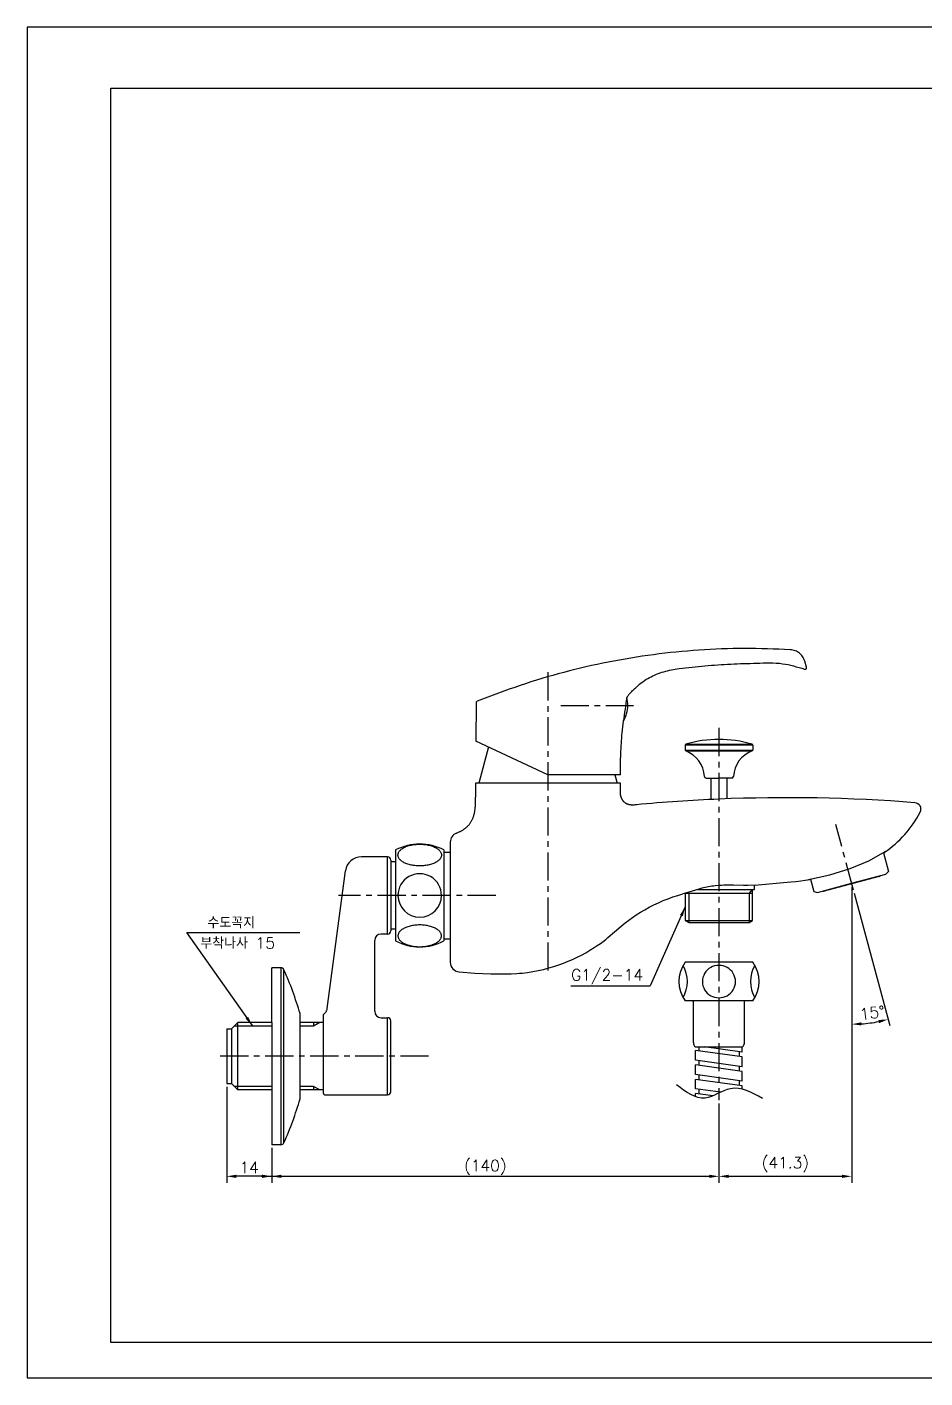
# Model space of a CAD drawing. Extents: x 10556 to 11150, y -5808 to -5388.
# Drawn here: x 10555.9 to 10835, y -5808.1 to -5388.1 of the extents above; entities that cross this region are included whole.
import ezdxf

# ---------------------------------------------------------------- set-up
doc = ezdxf.new("R2010")
doc.units = 0
doc.header["$LTSCALE"] = 7
doc.header["$MEASUREMENT"] = 0
doc.linetypes.add('CENTER', pattern=[2, 1.25, -0.25, 0.25, -0.25])
doc.layers.get('0').update_dxf_attribs({"color": 2, "linetype": 'CONTINUOUS'})
doc.layers.get('Defpoints').update_dxf_attribs({"linetype": 'CONTINUOUS'})
for name, color, linetype in [('08_ALL_FEATURES', 7, 'CONTINUOUS'), ('CL', 1, 'CENTER'), ('D', 2, 'CONTINUOUS'), ('DIM', 2, 'CONTINUOUS'), ('DWG', 7, 'CONTINUOUS'), ('Make2D 표시선', 7, 'CONTINUOUS'), ('TXT', 4, 'CONTINUOUS')]:
    doc.layers.add(name, color=color, linetype=linetype)
doc.styles.add('GHS', font='ROMANS.shx', dxfattribs={"bigfont": 'GHS.shx'})
doc.dimstyles.new('STANDARD$0', dxfattribs={"dimscale": 0, "dimtxt": 3.5, "dimasz": 3, "dimexe": 2, "dimexo": 1, "dimgap": 1, "dimtad": 3, "dimtoh": 1, "dimdec": 4, "dimdsep": 46, "dimtxsty": 'GHS', "dimcen": 2.5, "dimclrd": 256, "dimclre": 256, "dimclrt": 256, "dimadec": 0, "dimazin": 2, "dimtfac": 0.6, "dimtdec": 4, "dimtix": 1, "dimtmove": 2, "dimatfit": 3, "dimfxl": 0, "dimtolj": 1, "dimarcsym": 0})
doc.dimstyles.new('STANDARD$7', dxfattribs={"dimtxt": 3.5, "dimasz": 3, "dimexe": 1, "dimexo": 1, "dimgap": 1, "dimtad": 1, "dimdec": 4, "dimzin": 0, "dimdsep": 46, "dimtxsty": 'GHS', "dimcen": 1, "dimclrd": 256, "dimclre": 256, "dimclrt": 2, "dimadec": 4, "dimazin": 0, "dimtfac": 1, "dimtdec": 4, "dimtmove": 2, "dimatfit": 2, "dimfxl": 0, "dimtolj": 1, "dimtzin": 0, "dimlwd": -1, "dimlwe": -1, "dimarcsym": 0})

# ---------------------------------------------------------------- blocks, each defined once
blk = doc.blocks.new('*D19')
at = {"layer": 'Defpoints', "color": 0}
for p in [(10617.95, -5716.57), (10631.95, -5735.57), (10617.95, -5745.39)]:
    blk.add_point(p, dxfattribs=at)
at = {"layer": 'DIM'}
for p, q in [((10617.95, -5717.57), (10617.95, -5747.39)), ((10631.95, -5736.57), (10631.95, -5747.39)), ((10628.95, -5745.39), (10620.95, -5745.39))]:
    blk.add_line(p, q, dxfattribs=at)
for points in [[(10620.95, -5744.89), (10620.95, -5745.89), (10617.95, -5745.39)], [(10628.95, -5744.89), (10628.95, -5745.89), (10631.95, -5745.39)]]:
    blk.add_solid(points, dxfattribs=at)
at = {"layer": 'DIM', "insert": (10624.95, -5742.64), "char_height": 3.5, "attachment_point": 5, "style": 'GHS'}
blk.add_mtext('\\A1;14', dxfattribs=at)

msp = doc.modelspace()

# ---------------------------------------------------------------- linework, layer by layer
at = {"color": 7, "linetype": 'Continuous'}
for p, q in [((10670.45195, -5643.9414), (10670.45195, -5672.20798)), ((10685.45182, -5643.94131), (10685.45182, -5672.20805))]:
    msp.add_line(p, q, dxfattribs=at)
at = {"color": 7}
msp.add_line((10687.44302, -5649.21529), (10687.44302, -5666.93458), dxfattribs=at)
at = {"linetype": 'Continuous'}
msp.add_lwpolyline([(10555.88915, -5808.08533), (11149.88915, -5808.08533), (11149.88915, -5388.08533), (10555.88915, -5388.08533)], close=True, dxfattribs=at)
at = {"color": 7, "linetype": 'Continuous'}
for points in [[(10677.95195, -5648.89925), (10677.56468, -5648.89362), (10677.18113, -5648.87719), (10676.80131, -5648.84996), (10676.424, -5648.81178), (10676.05042, -5648.76281), (10675.68419, -5648.70351), (10675.32544, -5648.63381), (10674.97405, -5648.55381), (10674.63333, -5648.46422), (10674.30283, -5648.36467), (10673.98302, -5648.25554), (10673.67857, -5648.13878), (10673.3902, -5648.01427), (10673.1172, -5647.88211), (10672.86218, -5647.74466), (10672.62609, -5647.60233), (10672.40798, -5647.45469), (10672.20763, -5647.30288), (10672.02497, -5647.14701), (10671.86007, -5646.98697), (10671.71299, -5646.82361), (10671.58354, -5646.65684), (10671.47191, -5646.48673), (10671.37863, -5646.31443), (10671.3037, -5646.13983), (10671.24712, -5645.96301), (10671.20935, -5645.78541), (10671.19054, -5645.60695), (10671.19054, -5645.4277), (10671.20935, -5645.24925), (10671.24712, -5645.07163), (10671.3037, -5644.89482), (10671.37862, -5644.72021), (10671.47191, -5644.54791), (10671.58354, -5644.37782), (10671.71298, -5644.21105), (10671.86007, -5644.04768), (10672.02497, -5643.88763), (10672.20763, -5643.73176), (10672.40797, -5643.57995), (10672.62608, -5643.43232), (10672.86217, -5643.28998), (10673.11719, -5643.15253), (10673.39019, -5643.02038), (10673.67857, -5642.89586), (10673.98301, -5642.7791), (10674.30283, -5642.66998), (10674.63332, -5642.57042), (10674.97404, -5642.48084), (10675.32543, -5642.40082), (10675.68419, -5642.33113), (10676.05041, -5642.27183), (10676.42399, -5642.22285), (10676.8013, -5642.18468), (10677.18112, -5642.15744), (10677.56467, -5642.14102), (10677.95194, -5642.13538)], [(10677.95194, -5642.13538), (10678.3392, -5642.14102), (10678.72274, -5642.15744), (10679.10257, -5642.18467), (10679.47987, -5642.22285), (10679.85346, -5642.27182), (10680.21968, -5642.33112), (10680.57844, -5642.40082), (10680.92983, -5642.48083), (10681.27054, -5642.57041), (10681.60104, -5642.66997), (10681.92085, -5642.77909), (10682.2253, -5642.89585), (10682.51367, -5643.02037), (10682.78669, -5643.15252), (10683.04171, -5643.28997), (10683.2778, -5643.43231), (10683.4959, -5643.57994), (10683.69624, -5643.73175), (10683.8789, -5643.88762), (10684.0438, -5644.04766), (10684.19088, -5644.21103), (10684.32033, -5644.3778), (10684.43196, -5644.5479), (10684.52525, -5644.7202), (10684.60017, -5644.8948), (10684.65675, -5645.07162), (10684.69453, -5645.24923), (10684.71333, -5645.42768), (10684.71333, -5645.60694), (10684.69453, -5645.7854), (10684.65675, -5645.963), (10684.60017, -5646.13981), (10684.52525, -5646.31442), (10684.43196, -5646.48672), (10684.32033, -5646.65682), (10684.19089, -5646.8236), (10684.04381, -5646.98695), (10683.8789, -5647.147), (10683.69624, -5647.30287), (10683.4959, -5647.45468), (10683.2778, -5647.60232), (10683.04171, -5647.74465), (10682.78669, -5647.8821), (10682.51368, -5648.01426), (10682.2253, -5648.13878), (10681.92086, -5648.25553), (10681.60104, -5648.36466), (10681.27055, -5648.46421), (10680.92984, -5648.5538), (10680.57844, -5648.63381), (10680.21969, -5648.7035), (10679.85346, -5648.7628), (10679.47988, -5648.81178), (10679.10257, -5648.84995), (10678.72275, -5648.87719), (10678.33921, -5648.89362), (10677.95195, -5648.89925)], [(10677.95195, -5667.25012), (10677.56469, -5667.25575), (10677.18114, -5667.27218), (10676.80132, -5667.29941), (10676.42401, -5667.33759), (10676.05043, -5667.38657), (10675.6842, -5667.44586), (10675.32545, -5667.51556), (10674.97406, -5667.59557), (10674.63334, -5667.68516), (10674.30284, -5667.7847), (10673.98303, -5667.89383), (10673.67858, -5668.01059), (10673.39021, -5668.1351), (10673.11721, -5668.26726), (10672.86219, -5668.40471), (10672.6261, -5668.54704), (10672.40799, -5668.69469), (10672.20765, -5668.84649), (10672.02499, -5669.00236), (10671.86008, -5669.16241), (10671.713, -5669.32577), (10671.58356, -5669.49254), (10671.47192, -5669.66264), (10671.37864, -5669.83495), (10671.30371, -5670.00955), (10671.24713, -5670.18637), (10671.20936, -5670.36397), (10671.19055, -5670.54243), (10671.19055, -5670.72168), (10671.20936, -5670.90013), (10671.24713, -5671.07774), (10671.30371, -5671.25456), (10671.37864, -5671.42916), (10671.47192, -5671.60147), (10671.58356, -5671.77156), (10671.713, -5671.93833), (10671.86008, -5672.1017), (10672.02499, -5672.26175), (10672.20765, -5672.41762), (10672.40799, -5672.56942), (10672.6261, -5672.71705), (10672.86219, -5672.8594), (10673.11721, -5672.99685), (10673.39021, -5673.129), (10673.67858, -5673.25352), (10673.98303, -5673.37028), (10674.30284, -5673.4794), (10674.63334, -5673.57895), (10674.97406, -5673.66853), (10675.32545, -5673.74855), (10675.6842, -5673.81825), (10676.05043, -5673.87754), (10676.42401, -5673.92652), (10676.80132, -5673.9647), (10677.18114, -5673.99193), (10677.56469, -5674.00835), (10677.95195, -5674.01399)], [(10677.95195, -5674.01399), (10678.33922, -5674.00835), (10678.72276, -5673.99193), (10679.10258, -5673.9647), (10679.47989, -5673.92652), (10679.85347, -5673.87754), (10680.2197, -5673.81825), (10680.57845, -5673.74855), (10680.92985, -5673.66853), (10681.27056, -5673.57895), (10681.60105, -5673.4794), (10681.92087, -5673.37028), (10682.22532, -5673.25352), (10682.51369, -5673.129), (10682.7867, -5672.99685), (10683.04172, -5672.8594), (10683.27781, -5672.71705), (10683.49591, -5672.56942), (10683.69625, -5672.41762), (10683.87891, -5672.26175), (10684.04382, -5672.1017), (10684.1909, -5671.93833), (10684.32034, -5671.77156), (10684.43198, -5671.60147), (10684.52526, -5671.42916), (10684.60019, -5671.25456), (10684.65677, -5671.07774), (10684.69455, -5670.90013), (10684.71335, -5670.72168), (10684.71335, -5670.54243), (10684.69455, -5670.36397), (10684.65677, -5670.18637), (10684.60019, -5670.00955), (10684.52526, -5669.83495), (10684.43198, -5669.66264), (10684.32034, -5669.49254), (10684.1909, -5669.32577), (10684.04382, -5669.16241), (10683.87891, -5669.00236), (10683.69625, -5668.84649), (10683.49591, -5668.69469), (10683.27781, -5668.54704), (10683.04172, -5668.40471), (10682.7867, -5668.26726), (10682.51369, -5668.1351), (10682.22532, -5668.01059), (10681.92087, -5667.89383), (10681.60105, -5667.7847), (10681.27056, -5667.68516), (10680.92985, -5667.59557), (10680.57845, -5667.51556), (10680.2197, -5667.44586), (10679.85347, -5667.38657), (10679.47989, -5667.33759), (10679.10258, -5667.29941), (10678.72276, -5667.27218), (10678.33922, -5667.25575), (10677.95195, -5667.25012)]]:
    msp.add_lwpolyline(points, dxfattribs=at)
for radius, start, end in [(16, 62.0473355, 117.9531869), (6.76387, 0.0000613, 180.0000614), (6.76387, 180, 0), (16, 242.0468131, 297.9526645)]:
    msp.add_arc((10677.95195, -5658.07469), radius, start, end, dxfattribs=at)
at = {"layer": '08_ALL_FEATURES', "color": 7, "linetype": 'Continuous'}
for p, q in [((10817.55076, -5647.33135), (10822.81095, -5644.35452)), ((10811.70547, -5649.71496), (10817.55076, -5647.33135)), ((10798.74959, -5653.14249), (10805.41939, -5651.67885)), ((10805.41939, -5651.67885), (10811.70547, -5649.71496))]:
    msp.add_line(p, q, dxfattribs=at)
at = {"layer": 'CL'}
for p, q in [((10717.80902, -5588.68532), (10717.80902, -5682.77043)), ((10721.77738, -5599.03229), (10744.38424, -5599.03229)), ((10770.95343, -5605.99945), (10770.95343, -5721.71496)), ((10812.76404, -5656.41245), (10807.30296, -5636.03141)), ((10701.58989, -5658.07469), (10652.70987, -5658.07469)), ((10680.67633, -5708.07469), (10615.95195, -5708.07469))]:
    msp.add_line(p, q, dxfattribs=at)
at = {"layer": 'D', "color": 0}
for p, q in [((10667.95195, -5670.07469), (10667.95195, -5646.07473)), ((10668.95172, -5647.07468), (10668.95172, -5647.57469)), ((10668.95172, -5647.57469), (10668.95172, -5668.57469)), ((10668.95195, -5668.57469), (10668.95195, -5669.07469)), ((10634.80914, -5680.57469), (10634.80914, -5735.57469)), ((10635.7202, -5734.98697), (10635.7202, -5681.16241)), ((10621.42945, -5718.55219), (10621.42945, -5697.59719)), ((10647.95195, -5697.59719), (10647.95195, -5718.55219)), ((10667.95195, -5720.07469), (10667.95195, -5696.07469)), ((10619.45195, -5699.57469), (10619.45195, -5716.57469))]:
    msp.add_line(p, q, dxfattribs=at)
at = {"layer": 'D'}
for p, q in [((10761.60343, -5657.45994), (10761.32458, -5657.16316)), ((10780.30343, -5657.45994), (10781.43093, -5656.25994)), ((10761.60343, -5657.45994), (10761.60343, -5666.45994)), ((10780.30343, -5657.45994), (10780.30343, -5666.45994)), ((10605.60943, -5669.62268), (10640.69674, -5669.62268)), ((10724.87542, -5686.14312), (10749.60047, -5686.14312))]:
    msp.add_line(p, q, dxfattribs=at)
at = {"layer": 'D', "color": 7}
for p, q in [((10634.80914, -5680.57469), (10631.95195, -5680.57469)), ((10631.95195, -5697.57469), (10631.95195, -5680.57469)), ((10631.95195, -5697.59719), (10631.95195, -5735.57469)), ((10634.80914, -5735.57469), (10631.95195, -5735.57469))]:
    msp.add_line(p, q, dxfattribs=at)
for centre, radius, start, end in [((10634.80914, -5681.57469), 1, 24.3479703, 90), ((10544.61436, -5722.39014), 100, 16.0025844, 24.3479703), ((10639.77804, -5695.09775), 1, 0, 16.0025844), ((10544.61436, -5693.75924), 100, 335.6520297, 343.9974156), ((10639.77804, -5721.05163), 1, 343.9974156, 0), ((10634.80914, -5734.57469), 1, 270, 335.6520297)]:
    msp.add_arc(centre, radius, start, end, dxfattribs=at)
at = {"layer": 'D'}
msp.add_spline([(10784.53479, -5721.16504), (10774.49438, -5718.14795), (10766.65938, -5721.049), (10757.77971, -5716.98752)], degree=3, dxfattribs=at)
at = {"layer": 'DIM'}
for p, q in [((10760.67087, -5611.0126), (10781.23599, -5611.0126)), ((10781.45338, -5611.30101), (10760.45348, -5611.301)), ((10760.45348, -5612.86612), (10781.45338, -5612.86612)), ((10760.64628, -5613.14632), (10781.26058, -5613.14632)), ((10812.2464, -5655.4806), (10812.2464, -5747.39437)), ((10813.02286, -5657.37838), (10824.05259, -5698.54191)), ((10760.47593, -5665.80898), (10781.43093, -5665.80898)), ((10770.95343, -5722.71496), (10770.95343, -5747.39437)), ((10770.95343, -5722.8176), (10770.95343, -5747.39437)), ((10628.75182, -5745.39437), (10767.95343, -5745.39437)), ((10773.95343, -5745.39437), (10809.2464, -5745.39437))]:
    msp.add_line(p, q, dxfattribs=at)
msp.add_arc((10812.2464, -5654.4806), 43.61562, 273.9417354, 281.0582646, dxfattribs=at)
for points in [[(10815.26182, -5698.49275), (10815.22743, -5697.49335), (10812.2464, -5698.09622)], [(10820.49946, -5696.79927), (10820.72491, -5697.77353), (10823.53495, -5696.61006)], [(10634.95195, -5744.89437), (10634.95195, -5745.89437), (10631.95195, -5745.39437)], [(10767.95343, -5744.89437), (10767.95343, -5745.89437), (10770.95343, -5745.39437)], [(10773.95343, -5744.89437), (10773.95343, -5745.89437), (10770.95343, -5745.39437)], [(10809.2464, -5744.89437), (10809.2464, -5745.89437), (10812.2464, -5745.39437)]]:
    msp.add_solid(points, dxfattribs=at)
at = {"layer": 'DWG', "color": 7, "linetype": 'Continuous'}
for p, q in [((10798.1897, -5587.09465), (10797.62561, -5585.22283)), ((10695.50957, -5598.1767), (10695.40565, -5610.08299)), ((10717.80902, -5620.52985), (10695.40565, -5610.08299)), ((10740.31403, -5620.53229), (10717.80902, -5620.53229)), ((10781.45343, -5678.828), (10760.45343, -5678.828)), ((10781.45343, -5690.828), (10760.45343, -5690.828)), ((10762.70343, -5690.828), (10763.00343, -5690.828)), ((10763.00343, -5703.81337), (10763.00343, -5690.828)), ((10778.90343, -5703.81337), (10778.90343, -5690.828)), ((10763.70343, -5705.128), (10764.70343, -5705.128)), ((10778.20343, -5708.2782), (10763.70343, -5706.24036)), ((10763.70343, -5709.26984), (10763.70343, -5706.24036)), ((10764.70343, -5705.128), (10778.20343, -5705.128)), ((10764.70343, -5705.128), (10764.70343, -5706.3809)), ((10778.20343, -5706.79768), (10766.32306, -5705.128)), ((10777.20343, -5706.65714), (10777.20343, -5708.13766)), ((10778.20343, -5706.79768), (10778.20343, -5705.128)), ((10778.20343, -5711.30768), (10763.70343, -5709.26984)), ((10778.20343, -5712.7882), (10763.70343, -5710.75036)), ((10763.70343, -5713.77984), (10763.70343, -5710.75036)), ((10764.70343, -5709.41038), (10764.70343, -5710.8909)), ((10777.20343, -5711.16714), (10777.20343, -5712.64766)), ((10778.20343, -5711.30768), (10778.20343, -5708.2782)), ((10778.20343, -5715.81768), (10763.70343, -5713.77984)), ((10778.20343, -5717.2982), (10763.70343, -5715.26036)), ((10763.70343, -5718.15689), (10763.70343, -5715.26036)), ((10764.70343, -5713.88616), (10764.70343, -5715.4009)), ((10777.20343, -5715.64292), (10777.20343, -5717.15766)), ((10778.20343, -5715.81768), (10778.20343, -5712.7882)), ((10771.47697, -5719.24939), (10763.70343, -5718.15689)), ((10769.02489, -5720.38529), (10763.70343, -5719.63741)), ((10763.70343, -5720.63382), (10763.70343, -5719.63741)), ((10764.70343, -5718.26321), (10764.70343, -5719.77795)), ((10778.20343, -5718.31944), (10778.20343, -5717.2982))]:
    msp.add_line(p, q, dxfattribs=at)
at = {"layer": 'DWG'}
for p, q in [((10699.31673, -5611.90675), (10696.30886, -5623.13229)), ((10760.45343, -5611.30101), (10760.45343, -5612.86611)), ((10781.45343, -5611.30101), (10781.45343, -5612.86611)), ((10738.61219, -5620.53229), (10739.30886, -5623.13229)), ((10766.94029, -5621.5753), (10770.95343, -5621.5753)), ((10768.45343, -5621.5753), (10768.45343, -5628.23361)), ((10774.96657, -5621.5753), (10770.95343, -5621.5753)), ((10773.45343, -5621.5753), (10773.45343, -5628.02283)), ((10685.45182, -5644.23034), (10685.45182, -5658.07469)), ((10685.45182, -5644.57469), (10687.45182, -5644.57469)), ((10822.06895, -5644.77443), (10823.63632, -5650.62391)), ((10667.95195, -5646.07469), (10659.82806, -5646.07469)), ((10670.45195, -5647.57469), (10668.95195, -5647.57469)), ((10649.1534, -5693.1938), (10654.87214, -5650.41222)), ((10799.42484, -5652.99431), (10800.4541, -5656.83557)), ((10820.79484, -5652.19005), (10803.69796, -5656.77115)), ((10812.19464, -5654.28742), (10822.81982, -5651.44041)), ((10823.63632, -5650.62391), (10822.81982, -5651.44041)), ((10760.47593, -5657.39741), (10760.47593, -5665.80898)), ((10764.25122, -5656.25994), (10781.95343, -5656.25994)), ((10781.43093, -5665.80898), (10781.43093, -5656.25994)), ((10781.95343, -5656.25994), (10781.95343, -5654.84818)), ((10800.4541, -5656.83557), (10801.56945, -5657.13443)), ((10801.56945, -5657.13443), (10812.19464, -5654.28742)), ((10685.45182, -5658.07469), (10685.45182, -5671.91904)), ((10770.95343, -5657.45994), (10760.47605, -5657.45994)), ((10781.43081, -5657.45994), (10770.95343, -5657.45994)), ((10670.45195, -5668.57469), (10668.95195, -5668.57469)), ((10760.47593, -5665.80898), (10761.60343, -5666.45994)), ((10761.60343, -5666.45994), (10780.30343, -5666.45994)), ((10780.30343, -5666.45994), (10781.43093, -5665.80898)), ((10663.95195, -5694.07469), (10663.95195, -5672.07469)), ((10667.95195, -5670.07469), (10665.95195, -5670.07469)), ((10685.45182, -5671.57469), (10687.45182, -5671.57469)), ((10640.77804, -5697.57469), (10640.77804, -5695.09775)), ((10647.95195, -5695.15107), (10647.95195, -5697.59719)), ((10619.45195, -5699.57469), (10621.42945, -5697.59719)), ((10631.95195, -5697.59719), (10621.42945, -5697.59719)), ((10647.95195, -5697.59719), (10640.77804, -5697.59719)), ((10640.77804, -5721.05163), (10640.77804, -5697.59719)), ((10644.95195, -5697.59719), (10644.95195, -5698.72469)), ((10665.95195, -5696.07469), (10667.95195, -5696.07469)), ((10668.95195, -5719.07469), (10668.95195, -5697.07469)), ((10617.95195, -5699.57469), (10619.45195, -5699.57469)), ((10617.95195, -5699.57469), (10617.95195, -5716.57469)), ((10668.95195, -5714.87469), (10668.95195, -5701.27469)), ((10617.95195, -5716.57469), (10619.45195, -5716.57469)), ((10619.45195, -5716.57469), (10621.42945, -5718.55219)), ((10631.95195, -5718.55219), (10621.42945, -5718.55219)), ((10647.95195, -5718.55219), (10640.77804, -5718.55219)), ((10644.95195, -5717.42469), (10644.95195, -5718.55219)), ((10647.95195, -5718.55219), (10647.95195, -5719.07469)), ((10648.90333, -5720.07469), (10667.95195, -5720.07469))]:
    msp.add_line(p, q, dxfattribs=at)
at = {"layer": 'DWG', "color": 2}
for p, q in [((10631.95195, -5698.72469), (10620.30195, -5698.72469)), ((10644.95195, -5698.72469), (10640.77804, -5698.72469)), ((10646.90484, -5697.59719), (10644.95195, -5698.72469)), ((10631.95195, -5717.42469), (10620.30195, -5717.42469)), ((10644.95195, -5717.42469), (10640.77804, -5717.42469)), ((10646.90484, -5718.55219), (10644.95195, -5717.42469))]:
    msp.add_line(p, q, dxfattribs=at)
at = {"layer": 'DWG'}
msp.add_lwpolyline([(10649.13412, -5693.30471), (10649.15187, -5693.20175), (10649.15378, -5693.18844)], dxfattribs=at)
at = {"layer": 'DWG', "color": 7, "linetype": 'Continuous'}
for centre, radius, start, end in [((11154.78847, -5658.69146), 417.15556, 171.439117, 172.4394518), ((10768.45343, -5684.828), 10, 143.0916597, 216.8698976), ((10751.13292, -5684.828), 10, 330, 30), ((10770.83567, -5684.84949), 5.02287, 88.6565884, 271.3434116), ((10771.07119, -5684.84949), 5.02287, 268.6565884, 91.3434116), ((10790.77394, -5684.828), 10, 150, 210), ((10773.45343, -5684.828), 10, 323.1301024, 36.8824965), ((10764.50275, -5703.85871), 1.5, 178.2676347, 237.8), ((10777.40412, -5703.85871), 1.5, 302.2, 1.7323653)]:
    msp.add_arc(centre, radius, start, end, dxfattribs=at)
at = {"layer": 'DWG', "color": 7}
for start, end in [(0, 15.573953), (328.3046158, 0)]:
    msp.add_arc((10733.53092, -5599.03229), 9.08334, start, end, dxfattribs=at)
at = {"layer": 'DWG'}
for centre, radius, start, end in [((10760.75348, -5611.301), 0.3, 105.9836255, 180.0020382), ((10770.95343, -5647.0753), 37.5, 90, 105.9144444), ((10770.95343, -5647.0753), 37.5, 74.0855556, 90), ((10781.15338, -5611.301), 0.3, 359.9979618, 74.0163745), ((10760.75348, -5612.86612), 0.3, 180.000279, 249.0600735), ((10757.4326, -5621.5753), 9.02083, 3.0103536, 69.1298296), ((10784.47426, -5621.5753), 9.02083, 110.8701704, 176.9896464), ((10781.15338, -5612.86612), 0.3, 290.9399265, 359.999721), ((10766.94029, -5621.0753), 0.5, 183.0103536, 270), ((10774.96657, -5621.0753), 0.5, 270, 356.9896464), ((10659.82806, -5651.07469), 5, 90, 172.3862384), ((10667.95173, -5647.07472), 0.99999, 0.0023185, 89.9873493), ((10820.66543, -5651.70709), 0.5, 285, 338.1301024), ((10803.56855, -5656.28819), 0.5, 231.8698976, 285), ((10667.95195, -5669.07469), 1, 270, 0), ((10665.95195, -5672.07469), 2, 90, 180), ((10665.95195, -5694.07469), 2, 180, 270), ((10667.95195, -5697.07469), 1, 0, 90), ((10667.95195, -5719.07469), 1, 270, 0)]:
    msp.add_arc(centre, radius, start, end, dxfattribs=at)
at = {"layer": 'DWG', "color": 7, "linetype": 'Continuous'}
for points in [[(10793.13322, -5581.67425), (10778.89844, -5581.28734), (10764.69, -5581.80604), (10750.56502, -5583.22404), (10736.55735, -5585.53596), (10722.73861, -5588.72868), (10709.13894, -5592.7951), (10695.8214, -5597.71782)], [(10797.62577, -5585.22278), (10796.93328, -5583.79632), (10795.93766, -5582.7419), (10794.68132, -5582.01755), (10793.13516, -5581.67436)], [(10758.58147, -5587.53529), (10766.5901, -5586.68195), (10774.63118, -5586.12322), (10782.68334, -5585.86307), (10790.7398, -5586.01971), (10797.53048, -5587.7052)], [(10744.82576, -5593.78229), (10745.4033, -5593.18937), (10749.33079, -5590.34465), (10753.81889, -5588.50098), (10758.58146, -5587.5353)], [(10797.53057, -5587.70524), (10797.70132, -5587.73882), (10797.83853, -5587.72237), (10798.05035, -5587.6061), (10798.18291, -5587.40406), (10798.21009, -5587.26857), (10798.1897, -5587.09465)], [(10695.8214, -5597.71782), (10695.596, -5597.90004), (10695.50957, -5598.1767)], [(10740.31403, -5620.53229), (10740.349, -5617.27628), (10740.45392, -5614.02175), (10740.62874, -5610.77024), (10740.87336, -5607.52326), (10741.25951, -5603.8047)]]:
    msp.add_spline(points, degree=3, dxfattribs=at)
msp.add_open_spline([(10742.28076, -5596.59358), (10742.3786, -5596.43347), (10742.63301, -5596.04689), (10743.07821, -5595.47037), (10743.59509, -5594.89799), (10744.07443, -5594.42927), (10744.45482, -5594.09027), (10744.69352, -5593.88971), (10744.80022, -5593.80304), (10744.82576, -5593.78229)], degree=3, knots=[5.118300946, 5.118300946, 5.118300946, 5.118300946, 5.681001277, 6.505332717, 7.300988877, 7.992738611, 8.515592535, 8.82922209, 8.927968796, 8.927968796, 8.927968796, 8.927968796], dxfattribs=at)
at = {"layer": 'DWG'}
for points, knots in [([(10649.13412, -5693.30471), (10649.11335, -5693.41937), (10649.06129, -5693.64711), (10648.92674, -5693.97153), (10648.74631, -5694.27226), (10648.53736, -5694.5535), (10648.30672, -5694.81652), (10648.10787, -5695.01219), (10647.98677, -5695.12069), (10647.95195, -5695.15107)], [0, 0, 0, 0, 0.12503091, 0.2497618915, 0.3751151818, 0.5004404989, 0.6253004244, 0.7500918291, 0.7996309698, 0.7996309698, 0.7996309698, 0.7996309698]), ([(10647.95195, -5719.0747), (10647.95195, -5719.15381), (10647.95272, -5719.30705), (10647.97307, -5719.52692), (10648.03262, -5719.72253), (10648.14058, -5719.88327), (10648.30047, -5719.99325), (10648.49679, -5720.05279), (10648.71779, -5720.07463), (10648.87216, -5720.07473), (10648.95195, -5720.07473)], [0, 0, 0, 0, 0.140156865, 0.271525169, 0.389909068, 0.498843491, 0.607783218, 0.726549888, 0.858627663, 1, 1, 1, 1])]:
    msp.add_open_spline(points, degree=3, knots=knots, dxfattribs=at)
at = {"layer": 'Make2D 표시선'}
for p, q in [((10717.80902, -5623.13229), (10695.30886, -5623.13229)), ((10695.30902, -5623.13229), (10695.30902, -5627.54404)), ((10696.30902, -5623.13229), (10695.30902, -5623.13229)), ((10740.30886, -5623.13229), (10717.80902, -5623.13229)), ((10740.30902, -5623.13229), (10739.30902, -5623.13229)), ((10740.30902, -5625.39844), (10740.30902, -5623.13229)), ((10687.45182, -5641.47657), (10687.45182, -5641.83212)), ((10687.45182, -5641.47657), (10687.45182, -5678.83647)), ((10822.33323, -5644.68092), (10822.07814, -5644.80871)), ((10797.7954, -5653.30472), (10799.21807, -5653.06318)), ((10799.42953, -5653.01184), (10799.21807, -5653.06318)), ((10761.23171, -5657.18862), (10759.70351, -5657.61079)), ((10782.20338, -5654.83132), (10779.88708, -5654.98751)), ((10781.95343, -5654.85255), (10793.28274, -5653.88965)), ((10793.28274, -5653.88965), (10794.8271, -5653.7172)), ((10794.8271, -5653.7172), (10796.36816, -5653.51765)), ((10796.36816, -5653.51765), (10797.7954, -5653.30472)), ((10749.27576, -5661.72813), (10750.70753, -5660.99647)), ((10750.70753, -5660.99647), (10752.14709, -5660.31859)), ((10752.14709, -5660.31859), (10753.60765, -5659.68715)), ((10753.60765, -5659.68715), (10755.11751, -5659.09104)), ((10755.11751, -5659.09104), (10756.64571, -5658.54366)), ((10756.64571, -5658.54366), (10758.16707, -5658.05266)), ((10758.16707, -5658.05266), (10759.70526, -5657.61031)), ((10741.84817, -5666.57304), (10742.91084, -5665.75395)), ((10742.91084, -5665.75395), (10744.04704, -5664.92905)), ((10744.04704, -5664.92905), (10745.20756, -5664.13873)), ((10745.20756, -5664.13873), (10746.52481, -5663.30084)), ((10746.52481, -5663.30084), (10747.86789, -5662.50491)), ((10747.86789, -5662.50491), (10749.27576, -5661.72813)), ((10736.4107, -5671.19047), (10740.5888, -5667.59689)), ((10740.5888, -5667.59689), (10741.84817, -5666.57304)), ((10732.1562, -5674.2798), (10733.13418, -5673.63629)), ((10733.13418, -5673.63629), (10734.09628, -5672.96931)), ((10734.09628, -5672.96931), (10734.92796, -5672.36079)), ((10734.92796, -5672.36079), (10735.74373, -5671.73114)), ((10735.74373, -5671.73114), (10736.4107, -5671.19047)), ((10724.05974, -5678.5401), (10725.45527, -5677.93411)), ((10725.45527, -5677.93411), (10726.83183, -5677.28632)), ((10726.83183, -5677.28632), (10728.19524, -5676.59345)), ((10728.19524, -5676.59345), (10729.53748, -5675.86027)), ((10729.53748, -5675.86027), (10730.85799, -5675.08848)), ((10730.85799, -5675.08848), (10732.1562, -5674.2798)), ((10690.18123, -5681.82422), (10695.04333, -5682.18914)), ((10695.04333, -5682.18914), (10700.02247, -5682.40669)), ((10700.02247, -5682.40669), (10702.52282, -5682.45655)), ((10702.52282, -5682.45655), (10704.64795, -5682.46177)), ((10704.64795, -5682.46177), (10706.39603, -5682.42419)), ((10706.39603, -5682.42419), (10708.14188, -5682.3332)), ((10708.14188, -5682.3332), (10708.96625, -5682.26776)), ((10708.96625, -5682.26776), (10709.78939, -5682.18766)), ((10709.78939, -5682.18766), (10711.43107, -5681.98556)), ((10711.43107, -5681.98556), (10713.09594, -5681.72511)), ((10713.09594, -5681.72511), (10714.75143, -5681.41079)), ((10714.75143, -5681.41079), (10716.3968, -5681.0428)), ((10716.3968, -5681.0428), (10718.02917, -5680.6209)), ((10718.02917, -5680.6209), (10719.63147, -5680.14951)), ((10719.63147, -5680.14951), (10721.21745, -5679.62579)), ((10721.21745, -5679.62579), (10722.64666, -5679.10407)), ((10722.64666, -5679.10407), (10724.05974, -5678.5401))]:
    msp.add_line(p, q, dxfattribs=at)
for points in [[(10689.38077, -5638.67415), (10689.79244, -5638.50954), (10690.19314, -5638.33384), (10690.38909, -5638.24163), (10690.58197, -5638.14642), (10690.77168, -5638.04813), (10690.95811, -5637.94671), (10691.14117, -5637.8421), (10691.32077, -5637.73425), (10691.49682, -5637.62312), (10691.66924, -5637.50868), (10691.83796, -5637.39088), (10692.00289, -5637.26971), (10692.16397, -5637.14514), (10692.32113, -5637.01715), (10692.47432, -5636.88573), (10692.62348, -5636.75087), (10692.76855, -5636.61258), (10692.90949, -5636.47084), (10693.04627, -5636.32568), (10693.17883, -5636.1771), (10693.30716, -5636.02512), (10693.43122, -5635.86976), (10693.55099, -5635.71103), (10693.66647, -5635.54898), (10693.77763, -5635.38363), (10693.88448, -5635.21502), (10693.987, -5635.04319), (10694.08522, -5634.86819), (10694.17914, -5634.69006), (10694.26878, -5634.50885), (10694.35416, -5634.32461), (10694.43531, -5634.13742), (10694.51227, -5633.94732), (10694.58507, -5633.75439), (10694.65377, -5633.55868), (10694.71842, -5633.36028), (10694.77907, -5633.15925), (10694.8358, -5632.95567), (10694.88867, -5632.74962), (10694.93776, -5632.54119), (10694.98317, -5632.33045), (10695.02497, -5632.1175), (10695.09819, -5631.68529), (10695.15828, -5631.24532), (10695.20624, -5630.79836), (10695.24315, -5630.34519), (10695.27024, -5629.88667), (10695.28882, -5629.42363), (10695.30902, -5627.54404)], [(10745.26714, -5629.8955), (10744.91961, -5629.92761), (10744.57145, -5629.95267), (10744.30659, -5629.96337), (10744.17407, -5629.96519), (10744.04153, -5629.96427), (10743.92112, -5629.96083), (10743.80079, -5629.95476), (10743.68065, -5629.94592), (10743.56078, -5629.93417), (10743.44128, -5629.91938), (10743.32224, -5629.9014), (10743.20377, -5629.8801), (10743.08596, -5629.85535), (10742.97537, -5629.82868), (10742.86558, -5629.79878), (10742.75672, -5629.76561), (10742.64894, -5629.72915), (10742.54235, -5629.68937), (10742.4371, -5629.64623), (10742.3333, -5629.59972), (10742.23111, -5629.54981), (10742.13308, -5629.49782), (10742.03681, -5629.44262), (10741.94241, -5629.38426), (10741.85001, -5629.32279), (10741.75972, -5629.25828), (10741.67165, -5629.19077), (10741.58593, -5629.12033), (10741.50267, -5629.047), (10741.42279, -5628.97165), (10741.34549, -5628.89363), (10741.27085, -5628.81306), (10741.19893, -5628.73005), (10741.1298, -5628.64469), (10741.0635, -5628.55711), (10741.00012, -5628.4674), (10740.93972, -5628.37568), (10740.88012, -5628.27829), (10740.82379, -5628.17897), (10740.77072, -5628.07786), (10740.72089, -5627.9751), (10740.67428, -5627.87081), (10740.63088, -5627.76514), (10740.59067, -5627.65822), (10740.55363, -5627.55019), (10740.5185, -5627.43696), (10740.48665, -5627.32277), (10740.45795, -5627.20774), (10740.4323, -5627.09197), (10740.40956, -5626.97555), (10740.38962, -5626.8586), (10740.37235, -5626.74122), (10740.35763, -5626.62352), (10740.34403, -5626.49186), (10740.33318, -5626.35998), (10740.31854, -5626.09569), (10740.31024, -5625.74708), (10740.30901, -5625.39844)], [(10770.95343, -5654.99546), (10769.79686, -5655.09733), (10769.26624, -5655.15851), (10768.73685, -5655.2295), (10768.20543, -5655.3112), (10767.67571, -5655.40328), (10767.1479, -5655.50578), (10766.62226, -5655.61873), (10765.67538, -5655.84926), (10764.7359, -5656.10861), (10761.60171, -5657.08718), (10761.23171, -5657.18862)], [(10779.88708, -5654.98751), (10779.58518, -5655.00417), (10779.28293, -5655.013), (10778.56946, -5655.01278), (10775.51725, -5654.91231), (10773.94717, -5654.89064), (10772.44937, -5654.91688), (10771.70105, -5654.94935), (10770.95343, -5654.99546)]]:
    msp.add_lwpolyline(points, dxfattribs=at)
for centre, radius, start, end in [((10792.00767, -6142.54616), 514.85777, 85.5593529, 92.3436681), ((10791.19209, -6108.02262), 480.32754, 92.414879, 95.4847241), ((10803.65308, -5616.80884), 33.55296, 303.8303793, 332.8072227), ((10831.71859, -5631.22812), 2.00001, 332.8083682, 85.5662183), ((10690.45193, -5641.47652), 3.00012, 110.918653, 180.0009579), ((10690.4518, -5678.83649), 2.99998, 179.9996906, 264.8254605)]:
    msp.add_arc(centre, radius, start, end, dxfattribs=at)
at = {"layer": 'TXT', "color": 4}
for p, q in [((10581.88915, -5407.08533), (11135.88915, -5407.08533)), ((10581.88915, -5797.08533), (10581.88915, -5407.08533))]:
    msp.add_line(p, q, dxfattribs=at)
at = {"layer": 'TXT', "color": 4, "linetype": 'Continuous'}
msp.add_line((11135.88915, -5797.08533), (10581.88915, -5797.08533), dxfattribs=at)

# ---------------------------------------------------------------- texts
at = {"layer": 'D', "style": 'GHS'}
for s, p in [('수도꼭지', (10611.96294, -5668.28261)), ('부착나사 15', (10609.74199, -5674.59414)), ('G1/2-14', (10725.02873, -5684.53263))]:
    msp.add_text(s, height=3.5, dxfattribs=at).set_placement(p)
at = {"layer": 'DIM', "insert": (10818.606, -5694.56363), "char_height": 3.5, "attachment_point": 5, "rotation": 7.5, "style": 'GHS'}
msp.add_mtext('\\A1;15°', dxfattribs=at)
at = {"layer": 'DIM', "char_height": 3.5, "attachment_point": 5, "style": 'GHS'}
for s, insert in [('(140)', (10698.35262, -5742.64437)), ('\\A1;(41.3)', (10791.59992, -5741.7277))]:
    msp.add_mtext(s, dxfattribs=dict(at, insert=insert))

# ---------------------------------------------------------------- dimensions: what is measured, and where the dimension line sits
at = {"layer": 'DIM'}
dim = msp.add_linear_dim(base=(10617.95195, -5745.39437), p1=(10631.95195, -5735.57469), p2=(10617.95195, -5716.57469), dimstyle='STANDARD$0', override={"dimscale": 1, "dimcen": 1, "dimadec": 4, "dimlwd": 65535, "dimlwe": 65535}, dxfattribs=at)
dim.commit()
dim.dimension.update_dxf_attribs({"geometry": '*D19', "text_midpoint": (10624.95195, -5742.64437)})

# ---------------------------------------------------------------- leaders
at = {"layer": 'D'}
for points, override in [([(10760.47593, -5661.60319), (10749.60047, -5686.14312)], {"dimexe": 2, "dimgap": 1, "dimtad": 0, "dimclrt": 256, "dimatfit": 0}), ([(10625.93712, -5698.53664), (10605.60943, -5669.62268)], {"dimexe": 2, "dimgap": 1, "dimtad": 0})]:
    msp.add_leader(points, dimstyle='STANDARD$7', override=override, dxfattribs=at)

doc.saveas('drawing.dxf')
